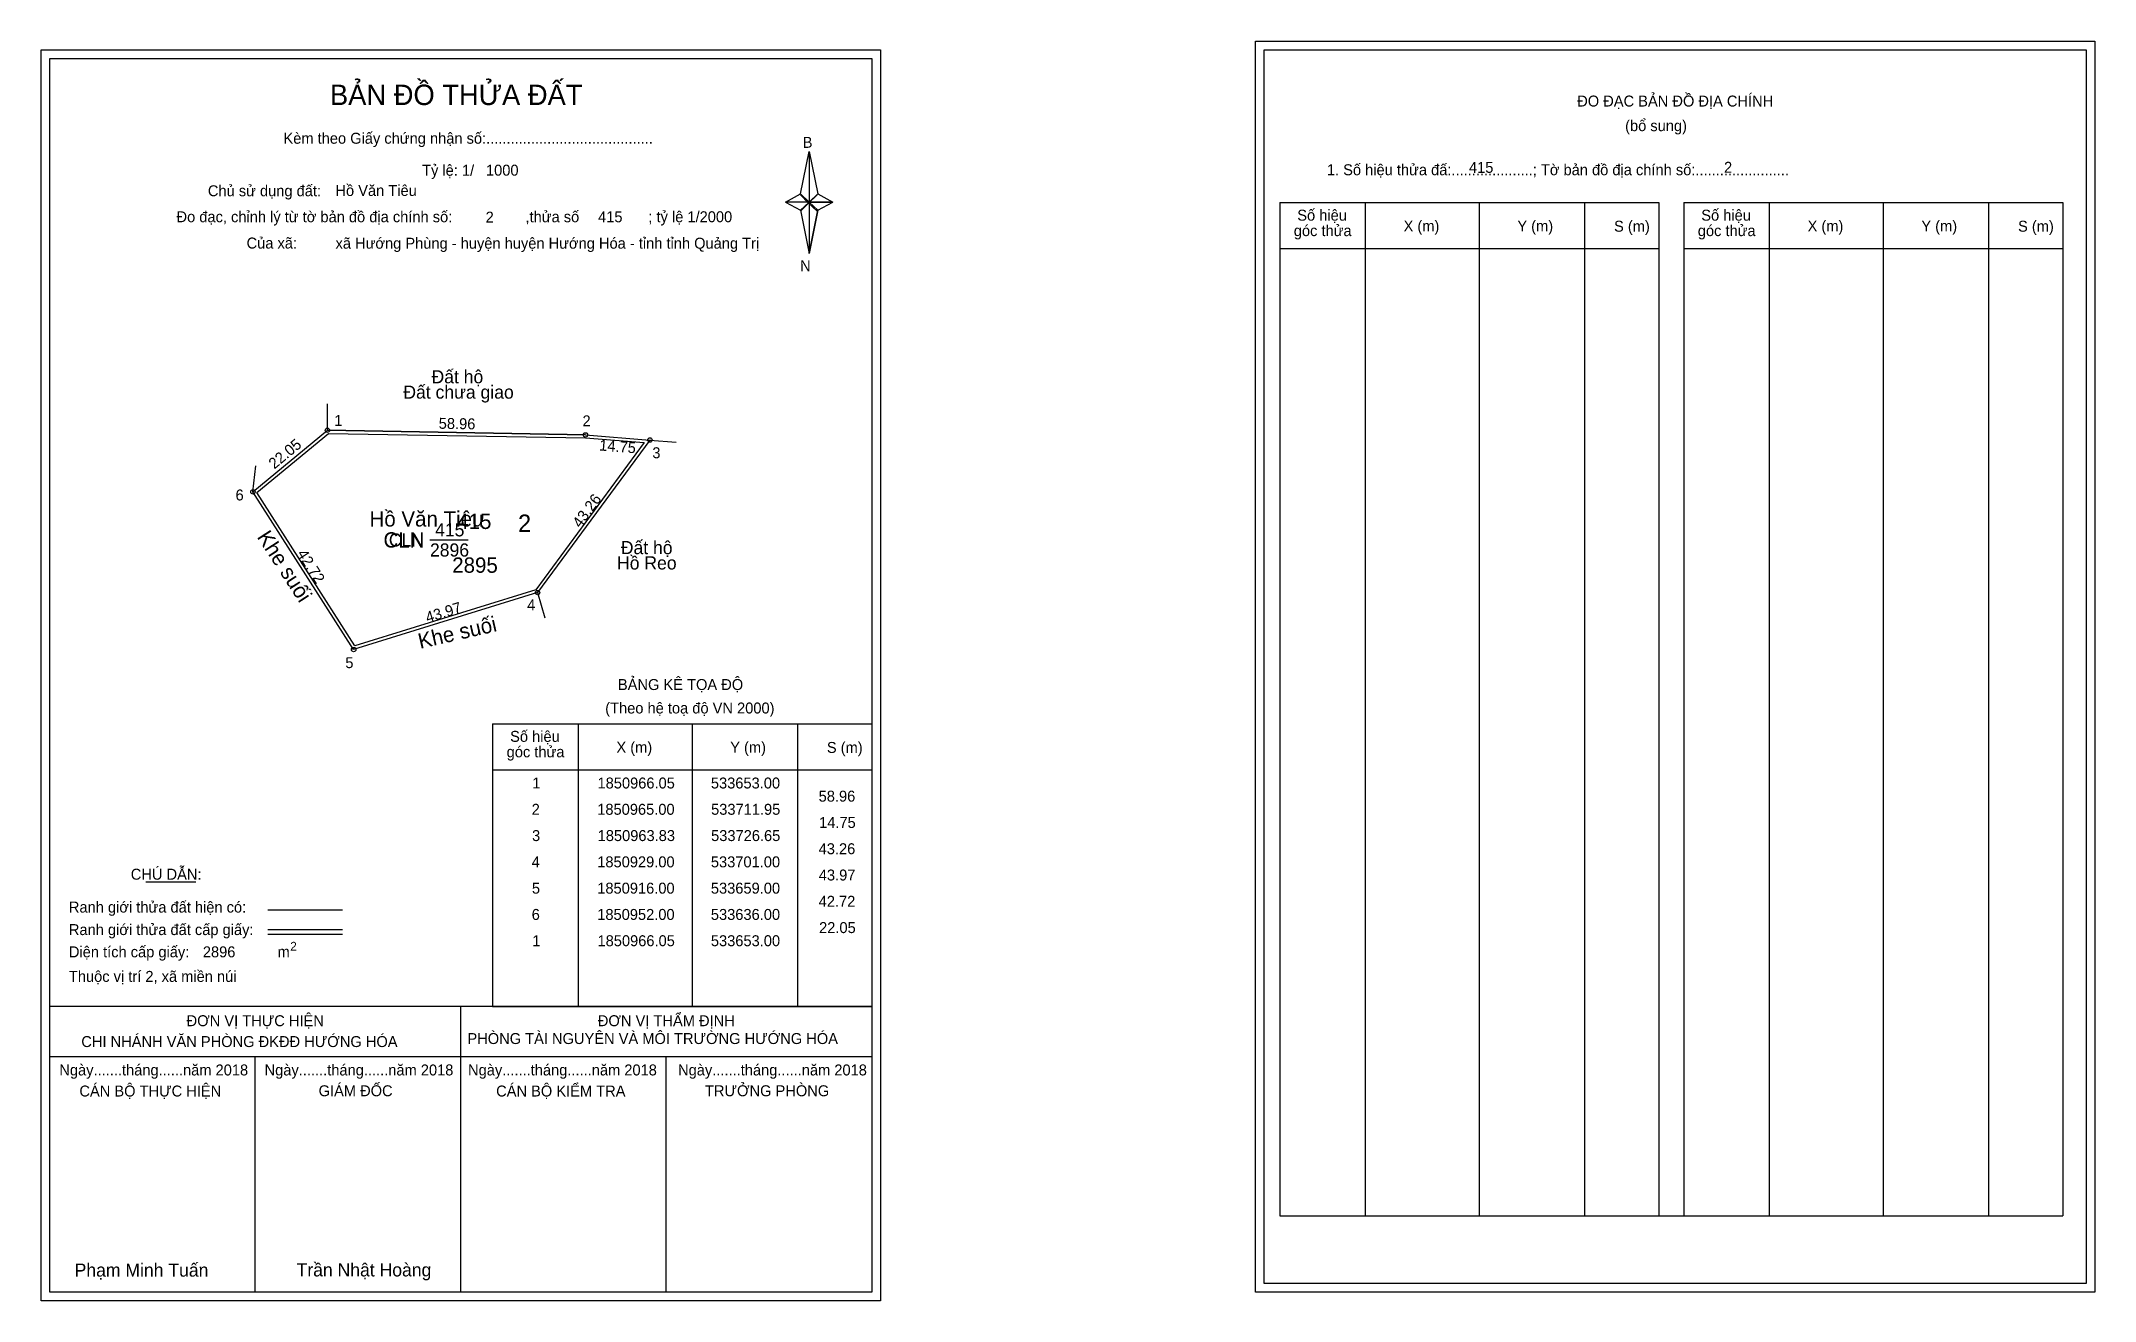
# Model space of a CAD drawing. Extents: x 533588 to 534057, y 1850767 to 1851055.
import ezdxf

# ---------------------------------------------------------------- set-up
doc = ezdxf.new("R2010")
doc.units = 0
for name, color, linetype in [('Level 1', 7, 'Continuous'), ('Level 10', 7, 'Continuous'), ('Level 11', 7, 'Continuous'), ('Level 13', 7, 'Continuous'), ('Level 2', 7, 'Continuous'), ('Level 22', 7, 'Continuous'), ('Level 27', 7, 'Continuous'), ('Level 3', 7, 'Continuous'), ('Level 36', 7, 'Continuous'), ('Level 4', 7, 'Continuous'), ('Level 49', 7, 'Continuous'), ('Level 5', 7, 'Continuous'), ('Level 53', 7, 'Continuous'), ('Level 55', 7, 'Continuous'), ('Level 6', 7, 'Continuous'), ('Level 63', 7, 'Continuous'), ('Level 7', 7, 'Continuous'), ('Level 9', 7, 'Continuous')]:
    doc.layers.add(name, color=color, linetype=linetype)

msp = doc.modelspace()

# ---------------------------------------------------------------- linework, layer by layer
at = {"layer": 'Level 1'}
for p, q in [((533589.62, 1851050.89), (533589.62, 1851050.89)), ((533866.94, 1851052.89), (533866.94, 1851052.89)), ((533761.04, 1851020.01), (533763.01, 1851029.65)), ((533763.01, 1851029.65), (533763.01, 1851018.12)), ((533763.01, 1851029.65), (533764.98, 1851020.01)), ((533757.6, 1851018.12), (533761.04, 1851020.01)), ((533761.04, 1851020.01), (533763.01, 1851018.12)), ((533762.86, 1851017.9), (533761.04, 1851019.79)), ((533763.01, 1851018.12), (533761.04, 1851016.28)), ((533764.83, 1851019.79), (533762.86, 1851017.9)), ((533762.86, 1851017.9), (533764.83, 1851019.79)), ((533764.98, 1851020.01), (533763.01, 1851018.12)), ((533763.01, 1851018.12), (533763.01, 1851006.42)), ((533763.01, 1851018.12), (533768.42, 1851018.12)), ((533763.01, 1851018.12), (533764.98, 1851016.28)), ((533764.98, 1851016.28), (533768.42, 1851018.12)), ((533870.48, 1851018.03), (533957.08, 1851018.03)), ((533890.07, 1850786.77), (533890.07, 1851018.03)), ((533916.14, 1850786.77), (533916.14, 1851018.03)), ((533940.11, 1851018.03), (533940.11, 1850786.77)), ((533957.08, 1851018.03), (533957.08, 1850786.77)), ((533962.73, 1851018.03), (534049.34, 1851018.03)), ((533982.32, 1850786.77), (533982.32, 1851018.03)), ((534008.4, 1850786.77), (534008.4, 1851018.03)), ((534032.37, 1851018.03), (534032.37, 1850786.77)), ((534049.34, 1851018.03), (534049.34, 1850786.77)), ((533762.86, 1851017.9), (533761.04, 1851016.06)), ((533761.04, 1851016.06), (533762.86, 1851017.9)), ((533761.04, 1851016.28), (533763.01, 1851006.42)), ((533764.83, 1851016.06), (533762.86, 1851017.9)), ((533764.98, 1851016.28), (533763.01, 1851006.42)), ((533870.48, 1851007.51), (533957.08, 1851007.51)), ((533962.73, 1851007.51), (534049.34, 1851007.51)), ((533690.72, 1850899.06), (533777.32, 1850899.06)), ((533710.31, 1850834.54), (533710.31, 1850899.06)), ((533736.38, 1850834.54), (533736.38, 1850899.06)), ((533760.35, 1850899.06), (533760.35, 1850834.54)), ((533690.72, 1850888.53), (533777.32, 1850888.53)), ((533611.54, 1850862.95), (533622.94, 1850862.95)), ((533639.4, 1850856.55), (533656.42, 1850856.55)), ((533639.4, 1850852.1), (533656.42, 1850852.1)), ((533639.4, 1850851.01), (533656.42, 1850851.01)), ((533696.45, 1850834.54), (533589.62, 1850834.54)), ((533777.32, 1850834.54), (533672.48, 1850834.54)), ((533683.47, 1850769.31), (533683.47, 1850834.54)), ((533690.72, 1850834.53), (533777.32, 1850834.53)), ((533777.32, 1850822.99), (533589.62, 1850822.99)), ((533636.54, 1850769.31), (533636.54, 1850822.99)), ((533730.39, 1850769.31), (533730.39, 1850822.99)), ((533870.48, 1850786.77), (534049.34, 1850786.77)), ((534054.64, 1850771.31), (534054.64, 1850771.31)), ((533777.32, 1850769.31), (533777.32, 1850769.31))]:
    msp.add_line(p, q, dxfattribs=at)
for points in [[(533761.04, 1851020.01), (533763.01, 1851029.65), (533763.01, 1851018.12)], [(533757.6, 1851018.12), (533761.04, 1851016.28), (533763.01, 1851018.12)], [(533763.01, 1851018.12), (533764.98, 1851020.01), (533768.42, 1851018.12)], [(533763.01, 1851018.12), (533763.01, 1851006.42), (533764.98, 1851016.28)]]:
    msp.add_lwpolyline(points, close=True, dxfattribs=at)
at = {"layer": 'Level 10'}
for p in [(533636, 1850952), (533711.95, 1850965)]:
    msp.add_line(p, (533653, 1850966.05), dxfattribs=at)
for points in [[(533726.65, 1850963.83), (533701, 1850929), (533659, 1850916), (533636, 1850952), (533653, 1850966.05), (533711.95, 1850965)], [(533725.34, 1850963.23), (533700.57, 1850929.6), (533659.3, 1850916.83), (533636.92, 1850951.85), (533653.25, 1850965.35), (533711.92, 1850964.3)]]:
    msp.add_lwpolyline(points, close=True, dxfattribs=at)
at = {"layer": 'Level 11'}
for centre in [(533653, 1850966.05), (533711.95, 1850965), (533726.65, 1850963.83), (533726.65, 1850963.83), (533636, 1850952), (533701, 1850929), (533659, 1850916)]:
    msp.add_circle(centre, 0.5, dxfattribs=at)
at = {"layer": 'Level 27'}
for p, q in [((533653, 1850966.05), (533653, 1850972.05)), ((533726.65, 1850963.83), (533732.63, 1850963.36)), ((533636, 1850952), (533636.68, 1850957.96)), ((533701, 1850929), (533702.65, 1850923.23))]:
    msp.add_line(p, q, dxfattribs=at)
at = {"layer": 'Level 3'}
for p, q in [((533870.48, 1851018.03), (533870.48, 1850786.77)), ((533962.73, 1851018.03), (533962.73, 1850786.77)), ((533690.72, 1850899.06), (533690.72, 1850834.54))]:
    msp.add_line(p, q, dxfattribs=at)
at = {"layer": 'Level 63'}
for points in [[(533587.62, 1851052.89), (533779.32, 1851052.89), (533779.32, 1850767.31), (533587.62, 1850767.31)], [(533589.62, 1851050.89), (533777.32, 1851050.89), (533777.32, 1850769.31), (533589.62, 1850769.31)], [(533864.95, 1851054.89), (534056.65, 1851054.89), (534056.65, 1850769.31), (533864.95, 1850769.31)], [(533866.95, 1851052.89), (534054.65, 1851052.89), (534054.65, 1850771.31), (533866.95, 1850771.31)]]:
    msp.add_lwpolyline(points, close=True, dxfattribs=at)
at = {"layer": 'Level 9'}
msp.add_line((533676.43, 1850941.02), (533685.13, 1850941.02), dxfattribs=at)

# ---------------------------------------------------------------- texts
at = {"layer": 'Level 1'}
for s, height, p in [('BẢN ĐỒ THỬA ĐẤT', 4.6657, (533653.59, 1851040.29)), ('ĐO ĐẠC BẢN ĐỒ ĐỊA CHÍNH', 2.5, (533938.42, 1851039.95)), ('(bổ sung)', 2.5, (533949.36, 1851034.33)), ('Kèm theo Giấy chứng nhận số:.........................................', 2.5, (533642.97, 1851031.46)), ('B', 2.5, (533761.55, 1851030.52)), ('1. Số hiệu thửa đấ:....................; Tờ bản đồ địa chính số:.......................', 2.5, (533881.25, 1851024.27)), ('Chủ sử dụng đất:', 2.5, (533625.71, 1851019.47)), ('Đo đạc, chỉnh lý từ tờ bản đồ địa chính số:                  ,thửa số                 ; tỷ lệ 1/2000', 2.5, (533618.55, 1851013.54)), ('Số hiệu', 2.5, (533874.49, 1851013.9)), ('X (m)', 2.5, (533898.77, 1851011.43)), ('Y (m)', 2.5, (533924.75, 1851011.43)), ('S (m)', 2.5, (533946.83, 1851011.38)), ('Số hiệu', 2.5, (533966.75, 1851013.9)), ('X (m)', 2.5, (533991.03, 1851011.43)), ('Y (m)', 2.5, (534017.01, 1851011.43)), ('S (m)', 2.5, (534039.09, 1851011.38)), ('Của xã:', 2.5, (533634.55, 1851007.54)), ('góc thửa', 2.5, (533873.7, 1851010.37)), ('góc thửa', 2.5, (533965.96, 1851010.37)), ('N', 2.5, (533760.95, 1851002.35)), ('BẢNG KÊ TỌA ĐỘ', 2.5, (533719.35, 1850906.76)), ('(Theo hệ toạ độ VN 2000)', 2.5, (533716.45, 1850901.4)), ('Số hiệu', 2.5, (533694.73, 1850894.93)), ('góc thửa', 2.5, (533693.94, 1850891.4)), ('X (m)', 2.5, (533719.01, 1850892.45)), ('Y (m)', 2.5, (533744.99, 1850892.45)), ('S (m)', 2.5, (533767.07, 1850892.4)), ('CHÚ DẪN:', 2.5, (533608.1, 1850863.46)), ('Ranh giới thửa đất hiện có:', 2.5, (533593.97, 1850855.96)), ('Ranh giới thửa đất cấp giấy:', 2.5, (533593.97, 1850850.82)), ('2', 2, (533644.52, 1850847.27)), ('Diện tích cấp giấy:', 2.5, (533593.97, 1850845.74)), ('m', 2.5, (533641.62, 1850845.76)), ('Thuộc vị trí 2, xã miền núi', 2.5, (533593.97, 1850840.14)), ('ĐƠN VỊ THỰC HIỆN', 2.5, (533620.85, 1850830.02)), ('ĐƠN VỊ THẨM ĐỊNH', 2.5, (533714.76, 1850830.02)), ('CHI NHÁNH VĂN PHÒNG ĐKĐĐ HƯỚNG HÓA', 2.5, (533596.81, 1850825.26)), ('PHÒNG TÀI NGUYÊN VÀ MÔI TRƯỜNG HƯỚNG HÓA', 2.5, (533684.98, 1850825.95)), ('Ngày.......tháng......năm 2018', 2.5, (533591.79, 1850818.78)), ('Ngày.......tháng......năm 2018', 2.5, (533638.66, 1850818.78)), ('Ngày.......tháng......năm 2018', 2.5, (533685.13, 1850818.78)), ('Ngày.......tháng......năm 2018', 2.5, (533733.09, 1850818.78)), ('CÁN BỘ THỰC HIỆN', 2.5, (533596.37, 1850813.97)), ('GIÁM ĐỐC', 2.5, (533651, 1850814.03)), ('CÁN BỘ KIỂM TRA', 2.5, (533691.54, 1850813.97)), ('TRƯỞNG PHÒNG', 2.5, (533739.23, 1850814.03)), ('Phạm Minh Tuấn', 3, (533595.28, 1850772.85)), ('Trần Nhật Hoàng', 3, (533645.97, 1850772.9))]:
    msp.add_text(s, height=height, dxfattribs=at).set_placement(p)
at = {"layer": 'Level 11'}
msp.add_text('Tỷ lệ: 1/', height=2.5, dxfattribs=at).set_placement((533674.63, 1851024.15))
at = {"layer": 'Level 13'}
for s, p in [('415', (533677.6, 1850941.82)), ('CLN', (533667.04, 1850939.52)), ('2896', (533676.43, 1850937.22))]:
    msp.add_text(s, height=3, dxfattribs=at).set_placement(p)
at = {"layer": 'Level 2'}
msp.add_text('Hồ Văn Tiêu', height=3.5, dxfattribs=at).set_placement((533662.62, 1850944.08))
at = {"layer": 'Level 22'}
for rotation, p in [(302.9694, (533636.81, 1850941.71)), (12.9546, (533674.17, 1850916.15))]:
    msp.add_text('Khe suối', height=3.5, rotation=rotation, dxfattribs=at).set_placement(p)
at = {"layer": 'Level 3'}
msp.add_text('CLN', height=3.5, dxfattribs=at).set_placement((533665.81, 1850939.27))
at = {"layer": 'Level 36'}
for s, p in [('Đất chưa giao', (533670.35, 1850973.27)), ('Đất hộ', (533676.78, 1850976.77)), ('Đất hộ', (533720.01, 1850937.77)), ('Hồ Reo', (533719.15, 1850934.27))]:
    msp.add_text(s, height=3, dxfattribs=at).set_placement(p)
at = {"layer": 'Level 4'}
msp.add_text('415', height=3.5, dxfattribs=at).set_placement((533682.65, 1850943.52))
at = {"layer": 'Level 49'}
for s, rotation, p in [('58.96', 358.9796, (533678.41, 1850966.4)), ('22.05', 39.5727, (533640.88, 1850957.07)), ('14.75', 355.4493, (533715.02, 1850961.45)), ('43.26', 53.6308, (533710.76, 1850943.6)), ('42.72', 302.5741, (533645.98, 1850937.87)), ('43.97', 17.1985, (533675.87, 1850922.06))]:
    msp.add_text(s, height=2.5, rotation=rotation, dxfattribs=at).set_placement(p)
at = {"layer": 'Level 5'}
msp.add_text('2895', height=3.5, dxfattribs=at).set_placement((533681.51, 1850933.52))
at = {"layer": 'Level 53'}
for s, p in [('1', (533699.81, 1850884.28)), ('1850966.05', (533714.69, 1850884.28)), ('533653.00', (533740.58, 1850884.28)), ('58.96', (533765.19, 1850881.28)), ('2', (533699.66, 1850878.28)), ('1850965.00', (533714.63, 1850878.28)), ('533711.95', (533740.63, 1850878.28)), ('14.75', (533765.29, 1850875.28)), ('3', (533699.74, 1850872.28)), ('1850963.83', (533714.72, 1850872.28)), ('533726.65', (533740.63, 1850872.28)), ('4', (533699.65, 1850866.28)), ('1850929.00', (533714.63, 1850866.28)), ('533701.00', (533740.58, 1850866.28)), ('43.26', (533765.19, 1850869.28)), ('43.97', (533765.22, 1850863.28)), ('5', (533699.71, 1850860.28)), ('1850916.00', (533714.63, 1850860.28)), ('533659.00', (533740.58, 1850860.28)), ('42.72', (533765.2, 1850857.28)), ('6', (533699.66, 1850854.28)), ('1850952.00', (533714.63, 1850854.28)), ('533636.00', (533740.58, 1850854.28)), ('1', (533699.81, 1850848.28)), ('1850966.05', (533714.69, 1850848.28)), ('533653.00', (533740.58, 1850848.28)), ('22.05', (533765.29, 1850851.28))]:
    msp.add_text(s, height=2.5, dxfattribs=at).set_placement(p)
at = {"layer": 'Level 55'}
for s, height, p in [('1', 0.4, (533652.89, 1850966.05)), ('0', 0.11, (533652.96, 1850965.94)), ('0', 0.11, (533652.96, 1850965.94)), ('2', 0.4, (533711.81, 1850965)), ('0', 0.11, (533711.91, 1850964.89)), ('0', 0.11, (533711.91, 1850964.89)), ('422', 0.11, (533726.53, 1850963.72)), ('3', 0.4, (533726.53, 1850963.83)), ('0', 0.11, (533726.61, 1850963.72)), ('0', 0.11, (533726.61, 1850963.72)), ('6', 0.4, (533635.86, 1850952)), ('0', 0.11, (533635.96, 1850951.89)), ('0', 0.11, (533635.96, 1850951.89)), ('4', 0.4, (533700.86, 1850929)), ('422', 0.11, (533700.88, 1850928.89)), ('0', 0.11, (533700.96, 1850928.89)), ('0', 0.11, (533700.96, 1850928.89)), ('5', 0.4, (533658.87, 1850916)), ('0', 0.11, (533658.96, 1850915.89)), ('0', 0.11, (533658.96, 1850915.89))]:
    msp.add_text(s, height=height, dxfattribs=at).set_placement(p)
at = {"layer": 'Level 6'}
for s, p in [('1000', (533689.22, 1851024.17)), ('415', (533913.7, 1851024.81)), ('2', (533971.95, 1851024.83)), ('Hồ Văn Tiêu', (533654.84, 1851019.54)), ('2', (533689.14, 1851013.45)), ('415', (533714.82, 1851013.53)), ('xã Hướng Phùng - huyện huyện Hướng Hóa - tỉnh tỉnh Quảng Trị', (533654.86, 1851007.5)), ('2896', (533624.56, 1850845.74))]:
    msp.add_text(s, height=2.5, dxfattribs=at).set_placement(p)
at = {"layer": 'Level 7'}
msp.add_text('2', height=4, dxfattribs=at).set_placement((533696.55, 1850942.82))
at = {"layer": 'Level 9'}
for s, p in [('1', (533654.59, 1850967.04)), ('2', (533711.26, 1850966.95)), ('3', (533727.21, 1850959.67)), ('6', (533632.03, 1850950.03)), ('4', (533698.62, 1850924.94)), ('5', (533657.1, 1850911.75))]:
    msp.add_text(s, height=2.5, dxfattribs=at).set_placement(p)

doc.saveas('drawing.dxf')
